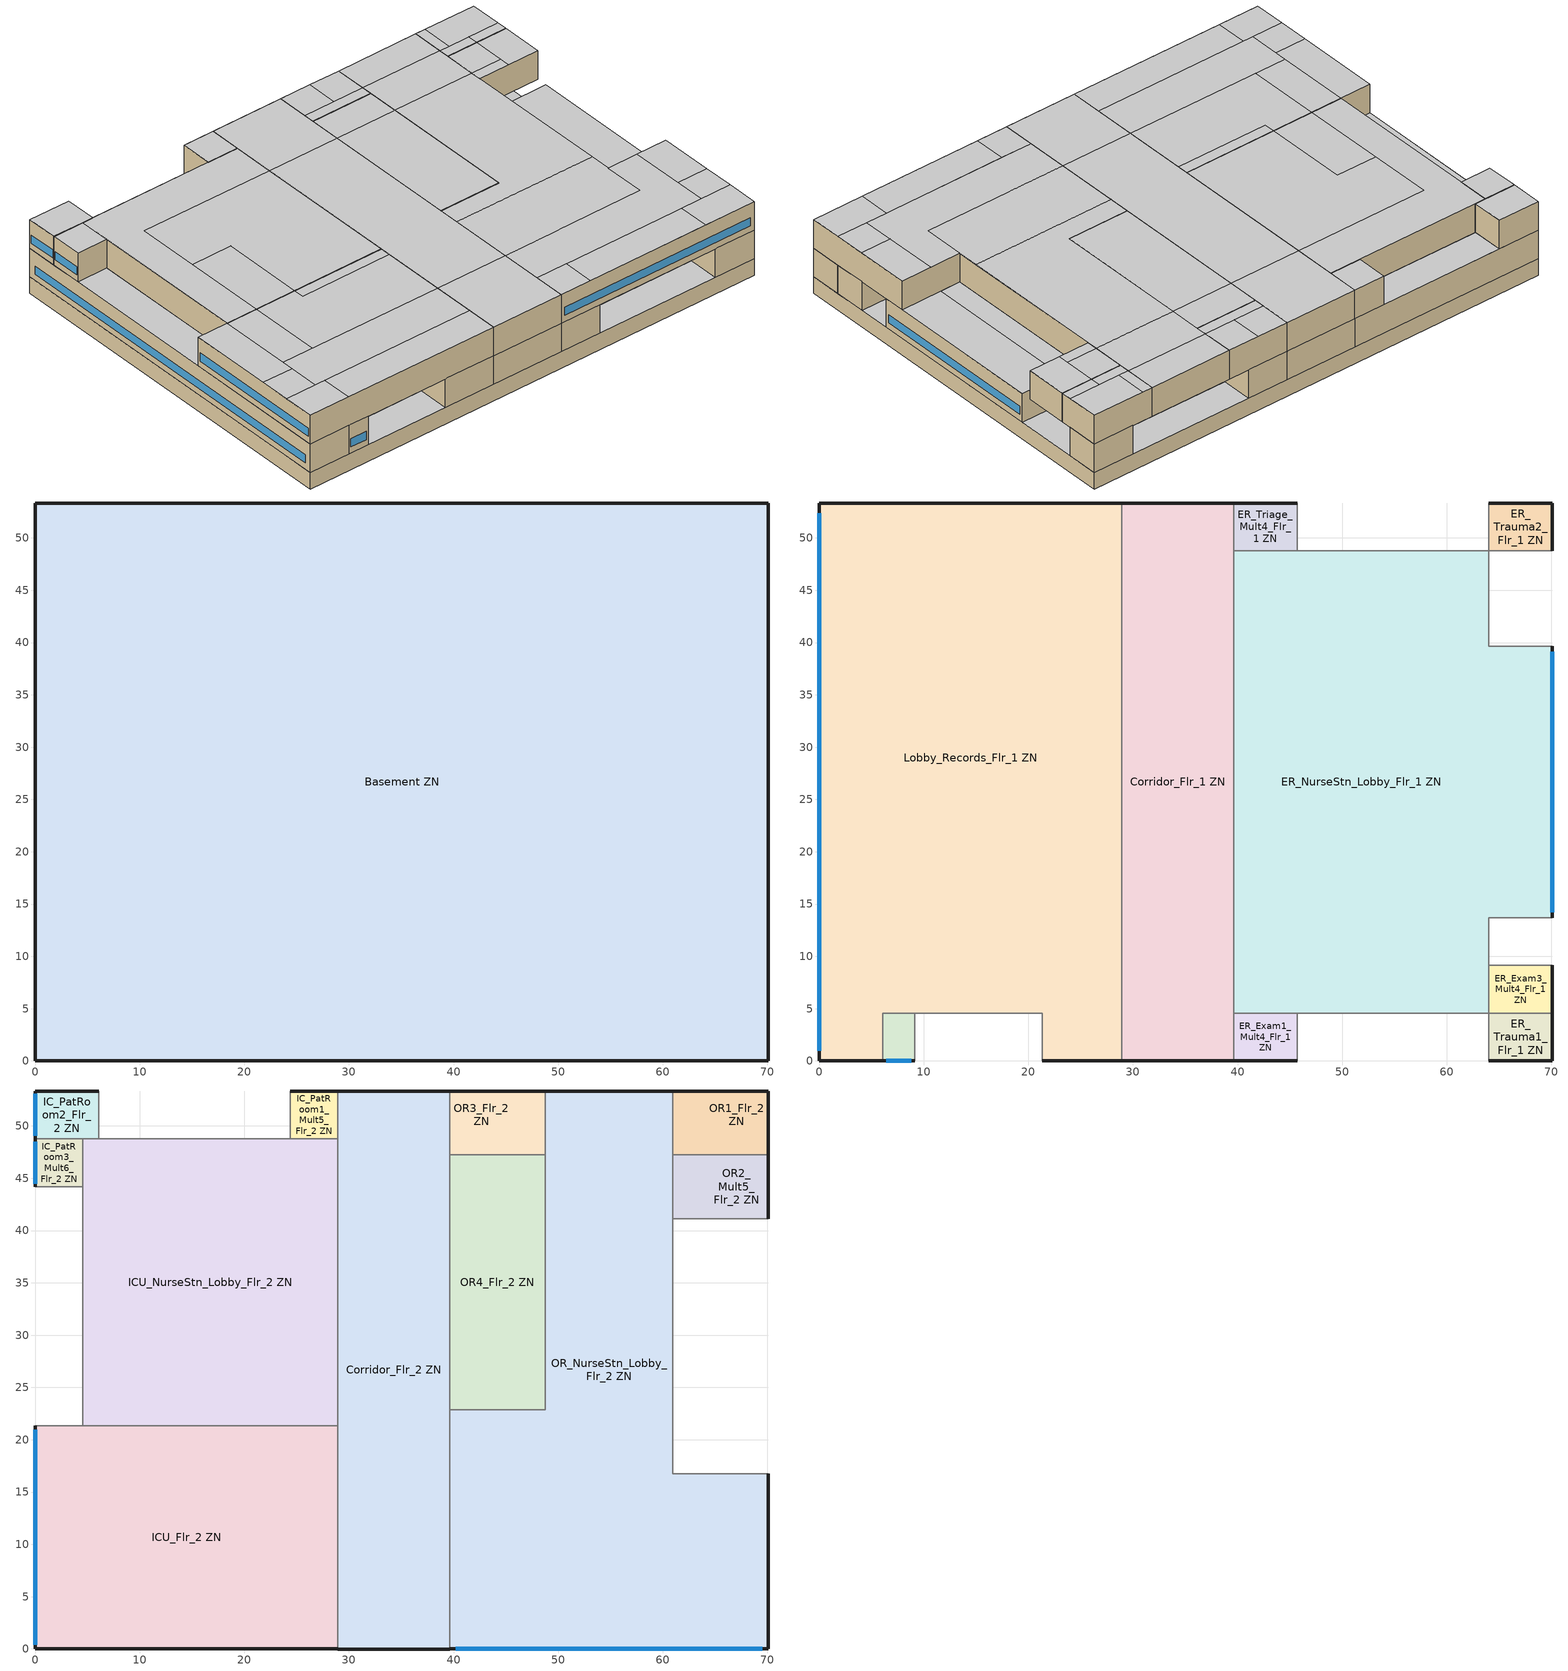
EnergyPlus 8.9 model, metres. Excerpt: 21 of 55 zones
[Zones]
Basement ZN
 floor ground (BTAP-Grnd-Floor-Mass:U-0.757): 70.1,53.34 70.1,0 0,0 0,53.34 z-2.44
 wall ground (BTAP-Grnd-Wall-Mass:U-0.568): 0,53.34 0,0 70.1,0 70.1,53.34 0,53.34 z-2.44:0
 ceiling adiabatic (BTAP-Int-Wall): 70.1,39.62 70.1,48.77 64.01,48.77 64.01,39.62 z0; 64.01,0 64.01,4.57 45.72,4.57 45.72,0 z0; 64.01,48.77 64.01,53.34 45.72,53.34 45.72,48.77 z0; 21.34,0 21.34,4.57 9.14,4.57 9.14,0 z0; 9.14,0 9.14,4.57 6.1,4.57 6.1,0 z0; 70.1,4.57 70.1,9.14 64.01,9.14 64.01,4.57 z0; 70.1,9.14 70.1,13.72 64.01,13.72 64.01,9.14 z0; 45.72,0 45.72,4.57 39.62,4.57 39.62,0 z0; 45.72,48.77 45.72,53.34 39.62,53.34 39.62,48.77 z0
Corridor_Flr_1 ZN
 floor to Basement ZN (BTAP-Int-Floor): 39.62,53.34 39.62,0 28.96,0 28.96,53.34 z0
 wall outside (BTAP-Ext-Wall-Mass:U-0.315): 28.96,0 39.62,0 / 39.62,53.34 28.96,53.34 z0:4.27
 wall to Lobby_Records_Flr_1 ZN (BTAP-Int-Wall): 28.96,53.34 28.96,0 z0:4.27
 wall adiabatic (BTAP-Int-Wall): 39.62,48.77 39.62,53.34 / 39.62,0 39.62,4.57 z0:4.27
 wall to ER_NurseStn_Lobby_Flr_1 ZN (BTAP-Int-Wall): 39.62,4.57 39.62,48.77 z0:4.27
ER_Exam1_Mult4_Flr_1 ZN
 floor adiabatic (BTAP-Int-Wall): 45.72,4.57 45.72,0 39.62,0 39.62,4.57 z0
 wall outside (BTAP-Ext-Wall-Mass:U-0.315): 39.62,0 45.72,0 z0:4.27
 wall adiabatic (BTAP-Int-Wall): 45.72,0 45.72,4.57 39.62,4.57 39.62,0 z0:4.27
 ceiling adiabatic (BTAP-Int-Wall): 45.72,0 45.72,4.57 39.62,4.57 39.62,0 z4.27
ER_Exam3_Mult4_Flr_1 ZN
 floor adiabatic (BTAP-Int-Wall): 70.1,9.14 70.1,4.57 64.01,4.57 64.01,9.14 z0
 wall outside (BTAP-Ext-Wall-Mass:U-0.315): 70.1,4.57 70.1,9.14 z0:4.27
 wall adiabatic (BTAP-Int-Wall): 70.1,9.14 64.01,9.14 64.01,4.57 70.1,4.57 z0:4.27
 ceiling adiabatic (BTAP-Int-Wall): 70.1,4.57 70.1,9.14 64.01,9.14 64.01,4.57 z4.27
ER_NurseStn_Lobby_Flr_1 ZN
 floor to Basement ZN (BTAP-Int-Floor): 70.1,39.62 70.1,13.72 64.01,13.72 64.01,39.62 z0; 64.01,48.77 64.01,4.57 39.62,4.57 39.62,48.77 z0
 wall outside (BTAP-Ext-Wall-Mass:U-0.315): 70.1,13.72 70.1,39.62 z0:4.27
 wall adiabatic (BTAP-Int-Wall): 70.1,39.62 64.01,39.62 64.01,48.77 45.72,48.77 39.62,48.77 / 39.62,4.57 45.72,4.57 64.01,4.57 64.01,9.14 64.01,13.72 70.1,13.72 z0:4.27
 window (BTAP-Ext-FixedWindow:U=0.240 SHGC=0.600): 70.1,14.2 70.1,39.14 z0.91:2.14
 ceiling adiabatic (BTAP-Int-Wall): 70.1,16.76 70.1,39.62 64.01,39.62 64.01,16.76 z4.27; 64.01,41.15 64.01,47.24 60.96,47.24 60.96,41.15 z4.27; 64.01,16.76 64.01,41.15 60.96,41.15 60.96,16.76 z4.27
ER_Trauma1_Flr_1 ZN
 floor to Basement ZN (BTAP-Int-Floor): 70.1,4.57 70.1,0 64.01,0 64.01,4.57 z0
 wall outside (BTAP-Ext-Wall-Mass:U-0.315): 64.01,0 70.1,0 70.1,4.57 z0:4.27
 wall adiabatic (BTAP-Int-Wall): 70.1,4.57 64.01,4.57 64.01,0 z0:4.27
ER_Trauma2_Flr_1 ZN
 floor to Basement ZN (BTAP-Int-Floor): 70.1,53.34 70.1,48.77 64.01,48.77 64.01,53.34 z0
 wall outside (BTAP-Ext-Wall-Mass:U-0.315): 70.1,48.77 70.1,53.34 64.01,53.34 z0:4.27
 wall adiabatic (BTAP-Int-Wall): 64.01,53.34 64.01,48.77 70.1,48.77 z0:4.27
ER_Triage_Mult4_Flr_1 ZN
 floor adiabatic (BTAP-Int-Wall): 45.72,53.34 45.72,48.77 39.62,48.77 39.62,53.34 z0
 wall outside (BTAP-Ext-Wall-Mass:U-0.315): 45.72,53.34 39.62,53.34 z0:4.27
 wall adiabatic (BTAP-Int-Wall): 39.62,53.34 39.62,48.77 45.72,48.77 45.72,53.34 z0:4.27
 ceiling adiabatic (BTAP-Int-Wall): 45.72,48.77 45.72,53.34 39.62,53.34 39.62,48.77 z4.27
Lobby_Records_Flr_1 ZN
 floor to Basement ZN (BTAP-Int-Floor): 28.96,4.57 28.96,0 21.34,0 21.34,4.57 z0; 6.1,4.57 6.1,0 0,0 0,4.57 z0; 28.96,53.34 28.96,4.57 0,4.57 0,53.34 z0
 wall outside (BTAP-Ext-Wall-Mass:U-0.315): 28.96,53.34 0,53.34 0,0 6.1,0 / 21.34,0 28.96,0 z0:4.27
 wall adiabatic (BTAP-Int-Wall): 6.1,0 6.1,4.57 9.14,4.57 21.34,4.57 21.34,0 z0:4.27
 window (BTAP-Ext-FixedWindow:U=0.240 SHGC=0.600): 0,52.34 0,1 z0.91:2.14
 ceiling adiabatic (BTAP-Int-Wall): 28.96,48.77 28.96,53.34 24.38,53.34 24.38,48.77 z4.27; 24.38,48.77 24.38,53.34 6.1,53.34 6.1,48.77 z4.27; 4.57,44.2 4.57,48.77 0,48.77 0,44.2 z4.27; 4.57,21.34 4.57,44.2 0,44.2 0,21.34 z4.27
Office1_Mult4_Flr_1 ZN
 floor adiabatic (BTAP-Int-Wall): 9.14,4.57 9.14,0 6.1,0 6.1,4.57 z0
 wall outside (BTAP-Ext-Wall-Mass:U-0.315): 6.1,0 9.14,0 z0:4.27
 wall adiabatic (BTAP-Int-Wall): 9.14,0 9.14,4.57 6.1,4.57 6.1,0 z0:4.27
 window (BTAP-Ext-FixedWindow:U=0.240 SHGC=0.600): 6.41,0 8.84,0 z0.91:2.14
 ceiling adiabatic (BTAP-Int-Wall): 9.14,0 9.14,4.57 6.1,4.57 6.1,0 z4.27
Corridor_Flr_2 ZN
 floor to Corridor_Flr_1 ZN (BTAP-Int-Floor): 39.62,53.34 39.62,0 28.96,0 28.96,53.34 z4.27
 wall outside (BTAP-Ext-Wall-Mass:U-0.315): 39.62,53.34 28.96,53.34 / 28.96,0 39.62,0 z4.27:8.53
 wall adiabatic (BTAP-Int-Wall): 28.96,53.34 28.96,48.77 z4.27:8.53
 wall to OR3_Flr_2 ZN (BTAP-Int-Wall): 39.62,47.24 39.62,53.34 z4.27:8.53
 wall to OR4_Flr_2 ZN (BTAP-Int-Wall): 39.62,22.86 39.62,47.24 z4.27:8.53
 wall to OR_NurseStn_Lobby_Flr_2 ZN (BTAP-Int-Wall): 39.62,0 39.62,22.86 z4.27:8.53
 wall to ICU_Flr_2 ZN (BTAP-Int-Wall): 28.96,21.34 28.96,0 z4.27:8.53
 wall to ICU_NurseStn_Lobby_Flr_2 ZN (BTAP-Int-Wall): 28.96,48.77 28.96,21.34 z4.27:8.53
 ceiling to Corridor_SE_Flr_3 ZN (BTAP-Int-Ceiling): 39.62,0 39.62,10.67 28.96,10.67 28.96,0 z8.53
 ceiling to Corridor_NW_Flr_3 ZN (BTAP-Int-Ceiling): 39.62,42.67 39.62,53.34 28.96,53.34 28.96,42.67 z8.53
 ceiling to NurseStn_Lobby_Flr_3 ZN (BTAP-Int-Ceiling): 39.62,10.67 39.62,42.67 28.96,42.67 28.96,10.67 z8.53
ICU_Flr_2 ZN
 floor adiabatic (BTAP-Int-Wall): 9.14,4.57 9.14,0 6.1,0 6.1,4.57 z4.27; 21.34,4.57 21.34,0 9.14,0 9.14,4.57 z4.27
 floor to Lobby_Records_Flr_1 ZN (BTAP-Int-Floor): 28.96,21.34 28.96,0 21.34,0 21.34,4.57 6.1,4.57 6.1,0 0,0 0,21.34 z4.27
 wall outside (BTAP-Ext-Wall-Mass:U-0.315): 0,21.34 0,0 28.96,0 z4.27:8.53
 wall adiabatic (BTAP-Int-Wall): 4.57,21.34 0,21.34 z4.27:8.53
 wall to ICU_NurseStn_Lobby_Flr_2 ZN (BTAP-Int-Wall): 28.96,21.34 4.57,21.34 z4.27:8.53
 window (BTAP-Ext-FixedWindow:U=0.240 SHGC=0.600): 0,20.94 0,0.4 z5.18:6.4
 ceiling to NurseStn_Lobby_Flr_3 ZN (BTAP-Int-Ceiling): 28.96,19.81 28.96,21.34 15.24,21.34 15.24,19.81 z8.53
 ceiling to Corridor_SE_Flr_3 ZN (BTAP-Int-Ceiling): 28.96,4.57 28.96,10.67 4.57,10.67 4.57,4.57 z8.53
 ceiling adiabatic (BTAP-Int-Wall): 28.96,0 28.96,4.57 6.1,4.57 6.1,0 z8.53; 4.57,4.57 4.57,8.99 0,8.99 0,4.57 z8.53; 4.57,8.99 4.57,21.34 0,21.34 0,8.99 z8.53
 ceiling to Corridor_NW_Flr_3 ZN (BTAP-Int-Ceiling): 9.14,10.67 9.14,21.34 4.57,21.34 4.57,10.67 z8.53
 ceiling to PatRoom6_Flr_3 ZN (BTAP-Int-Ceiling): 6.1,0 6.1,4.57 0,4.57 0,0 z8.53
 ceiling to Lab_Flr_3 ZN (BTAP-Int-Ceiling): 28.96,10.67 28.96,19.81 15.24,19.81 15.24,21.34 9.14,21.34 9.14,10.67 z8.53
ICU_NurseStn_Lobby_Flr_2 ZN
 floor to Lobby_Records_Flr_1 ZN (BTAP-Int-Floor): 28.96,48.77 28.96,21.34 4.57,21.34 4.57,48.77 z4.27
 wall adiabatic (BTAP-Int-Wall): 4.57,48.77 4.57,44.2 4.57,21.34 / 28.96,48.77 24.38,48.77 6.1,48.77 z4.27:8.53
 wall to IC_PatRoom2_Flr_2 ZN (BTAP-Int-Wall): 6.1,48.77 4.57,48.77 z4.27:8.53
 ceiling to Corridor_NW_Flr_3 ZN (BTAP-Int-Ceiling): 9.14,21.34 9.14,42.67 28.96,42.67 28.96,48.77 4.57,48.77 4.57,21.34 z8.53
 ceiling to NurseStn_Lobby_Flr_3 ZN (BTAP-Int-Ceiling): 28.96,21.34 28.96,42.67 9.14,42.67 9.14,33.53 15.24,33.53 15.24,21.34 z8.53
 ceiling to Lab_Flr_3 ZN (BTAP-Int-Ceiling): 15.24,21.34 15.24,33.53 9.14,33.53 9.14,21.34 z8.53
IC_PatRoom1_Mult5_Flr_2 ZN
 floor adiabatic (BTAP-Int-Wall): 28.96,53.34 28.96,48.77 24.38,48.77 24.38,53.34 z4.27
 wall outside (BTAP-Ext-Wall-Mass:U-0.315): 28.96,53.34 24.38,53.34 z4.27:8.53
 wall adiabatic (BTAP-Int-Wall): 24.38,53.34 24.38,48.77 28.96,48.77 28.96,53.34 z4.27:8.53
 ceiling adiabatic (BTAP-Int-Wall): 28.96,48.77 28.96,53.34 24.38,53.34 24.38,48.77 z8.53
IC_PatRoom2_Flr_2 ZN
 floor to Lobby_Records_Flr_1 ZN (BTAP-Int-Floor): 6.1,53.34 6.1,48.77 0,48.77 0,53.34 z4.27
 wall outside (BTAP-Ext-Wall-Mass:U-0.315): 6.1,53.34 0,53.34 0,48.77 z4.27:8.53
 wall adiabatic (BTAP-Int-Wall): 6.1,48.77 6.1,53.34 / 0,48.77 4.57,48.77 z4.27:8.53
 window (BTAP-Ext-FixedWindow:U=0.240 SHGC=0.600): 0,53.07 0,49.04 z5.18:6.4
 ceiling to PatRoom8_Flr_3 ZN (BTAP-Int-Ceiling): 6.1,48.77 6.1,53.34 0,53.34 0,48.77 z8.53
IC_PatRoom3_Mult6_Flr_2 ZN
 floor adiabatic (BTAP-Int-Wall): 4.57,48.77 4.57,44.2 0,44.2 0,48.77 z4.27
 wall outside (BTAP-Ext-Wall-Mass:U-0.315): 0,48.77 0,44.2 z4.27:8.53
 wall adiabatic (BTAP-Int-Wall): 0,44.2 4.57,44.2 4.57,48.77 0,48.77 z4.27:8.53
 window (BTAP-Ext-FixedWindow:U=0.240 SHGC=0.600): 0,48.49 0,44.47 z5.18:6.4
 ceiling adiabatic (BTAP-Int-Wall): 4.57,44.2 4.57,48.77 0,48.77 0,44.2 z8.53
OR1_Flr_2 ZN
 floor to ER_Trauma2_Flr_1 ZN (BTAP-Int-Floor): 70.1,53.34 70.1,48.77 64.01,48.77 64.01,53.34 z4.27
 floor adiabatic (BTAP-Int-Wall): 70.1,48.77 70.1,47.24 64.01,47.24 64.01,48.77 z4.27; 64.01,53.34 64.01,48.77 60.96,48.77 60.96,53.34 z4.27
 floor to ER_NurseStn_Lobby_Flr_1 ZN (BTAP-Int-Floor): 64.01,48.77 64.01,47.24 60.96,47.24 60.96,48.77 z4.27
 wall outside (BTAP-Ext-Wall-Mass:U-0.315): 70.1,47.24 70.1,53.34 60.96,53.34 z4.27:8.53
 wall adiabatic (BTAP-Int-Wall): 60.96,47.24 70.1,47.24 z4.27:8.53
 wall to OR_NurseStn_Lobby_Flr_2 ZN (BTAP-Int-Wall): 60.96,53.34 60.96,47.24 z4.27:8.53
 ceiling to PatRoom4_Flr_3 ZN (BTAP-Int-Ceiling): 70.1,48.77 70.1,53.34 62.48,53.34 62.48,48.77 z8.53
 ceiling adiabatic (BTAP-Int-Wall): 70.1,47.24 70.1,48.77 65.53,48.77 65.53,47.24 z8.53; 62.48,48.77 62.48,53.34 60.96,53.34 60.96,48.77 z8.53
 ceiling to Corridor_NW_Flr_3 ZN (BTAP-Int-Ceiling): 65.53,47.24 65.53,48.77 60.96,48.77 60.96,47.24 z8.53
OR2_Mult5_Flr_2 ZN
 floor adiabatic (BTAP-Int-Wall): 64.01,47.24 64.01,41.15 60.96,41.15 60.96,47.24 z4.27; 70.1,47.24 70.1,41.15 64.01,41.15 64.01,47.24 z4.27
 wall outside (BTAP-Ext-Wall-Mass:U-0.315): 70.1,41.15 70.1,47.24 z4.27:8.53
 wall adiabatic (BTAP-Int-Wall): 70.1,47.24 60.96,47.24 60.96,41.15 70.1,41.15 z4.27:8.53
 ceiling adiabatic (BTAP-Int-Wall): 70.1,41.15 70.1,47.24 65.53,47.24 65.53,41.15 z8.53; 65.53,41.15 65.53,42.67 60.96,42.67 60.96,41.15 z8.53; 65.53,42.67 65.53,47.24 60.96,47.24 60.96,42.67 z8.53
OR3_Flr_2 ZN
 floor adiabatic (BTAP-Int-Wall): 48.77,53.34 48.77,48.77 45.72,48.77 45.72,53.34 z4.27; 45.72,53.34 45.72,48.77 39.62,48.77 39.62,53.34 z4.27
 floor to ER_NurseStn_Lobby_Flr_1 ZN (BTAP-Int-Floor): 48.77,48.77 48.77,47.24 39.62,47.24 39.62,48.77 z4.27
 wall outside (BTAP-Ext-Wall-Mass:U-0.315): 48.77,53.34 39.62,53.34 z4.27:8.53
 wall to OR_NurseStn_Lobby_Flr_2 ZN (BTAP-Int-Wall): 48.77,47.24 48.77,53.34 z4.27:8.53
 wall to OR4_Flr_2 ZN (BTAP-Int-Wall): 39.62,47.24 48.77,47.24 z4.27:8.53
 ceiling to Corridor_NW_Flr_3 ZN (BTAP-Int-Ceiling): 48.77,47.24 48.77,48.77 39.62,48.77 39.62,47.24 z8.53
 ceiling adiabatic (BTAP-Int-Wall): 44.2,48.77 44.2,53.34 39.62,53.34 39.62,48.77 z8.53; 48.77,48.77 48.77,53.34 44.2,53.34 44.2,48.77 z8.53
OR4_Flr_2 ZN
 floor to ER_NurseStn_Lobby_Flr_1 ZN (BTAP-Int-Floor): 48.77,47.24 48.77,22.86 39.62,22.86 39.62,47.24 z4.27
 wall to OR_NurseStn_Lobby_Flr_2 ZN (BTAP-Int-Wall): 39.62,22.86 48.77,22.86 48.77,47.24 z4.27:8.53
 ceiling to Corridor_NW_Flr_3 ZN (BTAP-Int-Ceiling): 48.77,42.67 48.77,47.24 39.62,47.24 39.62,42.67 z8.53
 ceiling to PhysTherapy_Flr_3 ZN (BTAP-Int-Ceiling): 48.77,22.86 48.77,42.67 39.62,42.67 39.62,22.86 z8.53
OR_NurseStn_Lobby_Flr_2 ZN
 floor adiabatic (BTAP-Int-Wall): 45.72,4.57 45.72,0 39.62,0 39.62,4.57 z4.27; 60.96,53.34 60.96,48.77 48.77,48.77 48.77,53.34 z4.27; 64.01,4.57 64.01,0 45.72,0 45.72,4.57 z4.27; 70.1,9.14 70.1,4.57 64.01,4.57 64.01,9.14 z4.27; 70.1,13.72 70.1,9.14 64.01,9.14 64.01,13.72 z4.27
 floor to ER_Trauma1_Flr_1 ZN (BTAP-Int-Floor): 70.1,4.57 70.1,0 64.01,0 64.01,4.57 z4.27
 floor to ER_NurseStn_Lobby_Flr_1 ZN (BTAP-Int-Floor): 70.1,16.76 70.1,13.72 64.01,13.72 64.01,16.76 z4.27; 48.77,22.86 48.77,4.57 39.62,4.57 39.62,22.86 z4.27; 64.01,16.76 64.01,4.57 60.96,4.57 60.96,16.76 z4.27; 60.96,48.77 60.96,4.57 48.77,4.57 48.77,48.77 z4.27
 wall outside (BTAP-Ext-Wall-Mass:U-0.315): 39.62,0 70.1,0 70.1,16.76 / 60.96,53.34 48.77,53.34 z4.27:8.53
 wall adiabatic (BTAP-Int-Wall): 70.1,16.76 60.96,16.76 60.96,41.15 60.96,47.24 z4.27:8.53
 window (BTAP-Ext-FixedWindow:U=0.240 SHGC=0.600): 40.2,0 69.53,0 z5.18:6.4
 ceiling to PatRoom2_Flr_3 ZN (BTAP-Int-Ceiling): 70.1,0 70.1,4.57 62.48,4.57 62.48,0 z8.53
 ceiling to PhysTherapy_Flr_3 ZN (BTAP-Int-Ceiling): 60.96,19.81 60.96,42.67 48.77,42.67 48.77,22.86 39.62,22.86 39.62,19.81 z8.53
 ceiling to Corridor_NW_Flr_3 ZN (BTAP-Int-Ceiling): 60.96,42.67 60.96,48.77 48.77,48.77 48.77,42.67 z8.53
 ceiling adiabatic (BTAP-Int-Wall): 44.2,0 44.2,4.57 39.62,4.57 39.62,0 z8.53; 62.48,0 62.48,4.57 44.2,4.57 44.2,0 z8.53; 70.1,4.57 70.1,8.99 65.53,8.99 65.53,4.57 z8.53; 60.96,48.77 60.96,53.34 48.77,53.34 48.77,48.77 z8.53; 70.1,8.99 70.1,16.76 65.53,16.76 65.53,8.99 z8.53
 ceiling to Corridor_SE_Flr_3 ZN (BTAP-Int-Ceiling): 65.53,4.57 65.53,16.76 60.96,16.76 60.96,10.67 39.62,10.67 39.62,4.57 z8.53
 ceiling to NurseStn_Lobby_Flr_3 ZN (BTAP-Int-Ceiling): 60.96,10.67 60.96,19.81 39.62,19.81 39.62,10.67 z8.53
[Building]
Hospital-CAN_BC_Vancouver.Intl.AP.718920_CWEC2016.epw created: 2018-09-18 16:56:11 +0000
[Site:Location]
Vancouver Intl AP_BC_CAN: Latitude {deg}=49.195; Longitude {deg}=-123.184; Time Zone {hr}=-8; Elevation {m}=4.3
[Site:GroundTemperature:BuildingSurface]
19.527, 19.502, 19.536, 19.598, 20.002, 21.64, 22.225, 22.375, 21.449, 20.121, 19.802, 19.633
[Site:WaterMainsTemperature]
Calculation Method=Correlation; Annual Average Outdoor Air Temperature {C}=10.4083; Maximum Difference In Monthly Average Outdoor Air Temperatures {deltaC}=14.1
[SizingPeriod:DesignDay] Day of Month=21; Dry-Bulb Temperature Range Modifier Type=DefaultMultipliers; Humidity Condition Type=Wetbulb; Barometric Pressure {Pa}=101273; Rain Indicator=No; Snow Indicator=No; Daylight Saving Time Indicator=No
Name | Month | Day Type | Maximum Dry-Bulb Temperature {C} | Daily Dry-Bulb Temperature Range {deltaC} | Wetbulb or DewPoint at Maximum Dry-Bulb {C} | Wind Speed {m/s} | Wind Direction {deg} | Solar Model Indicator | ASHRAE Clear Sky Optical Depth for Beam Irradiance (taub) | ASHRAE Clear Sky Optical Depth for Diffuse Irradiance (taud) | Sky Clearness
Vancouver Intl AP Ann Clg .4% Condns DB=>MWB | 7 | SummerDesignDay | 25.1 | 7.6 | 18.5 | 3.7 | 300 | ASHRAETau | 0.359 | 2.485
Vancouver Intl AP Ann Htg 99.6% Condns DB | 12 | WinterDesignDay | -6.1 | 0 | -6.1 | 3 | 100 | ASHRAEClearSky |  |  | 0
[Material] Thermal Absorptance=0.9
Name | Roughness | Thickness {m} | Conductivity {W/m-K} | Density {kg/m3} | Specific Heat {J/kg-K} | Solar Absorptance | Visible Absorptance
1/2IN Gypsum 1 | Smooth | 0.0127 | 0.16 | 784.9 | 830 | 0.4 | 0.4
100mm Normalweight concrete floor 1 | MediumSmooth | 0.1016 | 2.31 | 2322 | 832 | 0.7 | 0.7
1IN Stucco 2 | Smooth | 0.0253 | 0.6918 | 1858 | 837 | 0.7 | 0.92
6 in. Normalweight Concrete Floor 1; 6 in. Normalweight Concrete Floor 2 | MediumRough | 0.1524 | 2.31 | 2322 | 832 | 0.7 | 0.7
8IN CONCRETE HW RefBldg 1 | Rough | 0.2032 | 1.311 | 2240 | 836.8 | 0.7 | 0.7
G01 13mm gypsum board 1 | Smooth | 0.0127 | 0.16 | 800 | 1090 | 0.7 | 0.5
[Material:NoMass] Roughness=Smooth; Thermal Absorptance=0.9; Solar Absorptance=0.7
Name | Thermal Resistance {m2-K/W} | Visible Absorptance
Typical Carpet Pad | 0.21648 | 0.8
Typical Carpet Pad 2 | 1.25503 | 0.8
Typical Carpet Pad 3 | 1.69459 | 0.8
Typical Insulation 2 | 2.90366 | 0.7
[WindowMaterial:Blind]
Window Material Blind 1: Slat Orientation=Horizontal; Slat Width {m}=0.025; Slat Separation {m}=0.01875; Slat Thickness {m}=0.001; Slat Angle {deg}=45; Slat Conductivity {W/m-K}=221; Slat Beam Solar Transmittance=0; Front Side Slat Beam Solar Reflectance=0.5; Back Side Slat Beam Solar Reflectance=0.5; Slat Diffuse Solar Transmittance=0; Front Side Slat Diffuse Solar Reflectance=0.5; Back Side Slat Diffuse Solar Reflectance=0.5; Slat Beam Visible Transmittance=0; Front Side Slat Beam Visible Reflectance=0.5; Back Side Slat Beam Visible Reflectance=0.5; Slat Diffuse Visible Transmittance=0; Front Side Slat Diffuse Visible Reflectance=0.5; Back Side Slat Diffuse Visible Reflectance=0.5; Slat Infrared Hemispherical Transmittance=0; Front Side Slat Infrared Hemispherical Emissivity=0.9; Back Side Slat Infrared Hemispherical Emissivity=0.9; Blind to Glass Distance {m}=0.05; Blind Top Opening Multiplier=0.5; Blind Bottom Opening Multiplier=0.5; Blind Left Side Opening Multiplier=0.5; Blind Right Side Opening Multiplier=0.5; Minimum Slat Angle {deg}=0; Maximum Slat Angle {deg}=180
[WindowMaterial:SimpleGlazingSystem]
SimpleGlazing:U=0.240 SHGC=0.600: U-Factor {W/m2-K}=2.4; Solar Heat Gain Coefficient=0.6; Visible Transmittance=0.21
[WindowProperty:ShadingControl]
Shading Control 1: Shading Type=InteriorBlind; Shading Control Type=OnIfHighSolarOnWindow; Setpoint {BasedOnField A4}=27; Shading Control Is Scheduled=No; Glare Control Is Active=No; Shading Device Material=Window Material Blind 1
[Construction]
BTAP-Ext-FixedWindow:U=0.240 SHGC=0.600: SimpleGlazing:U=0.240 SHGC=0.600
BTAP-Ext-Wall-Mass:U-0.315: 1IN Stucco 2, 8IN CONCRETE HW RefBldg 1, Typical Insulation 2, 1/2IN Gypsum 1
BTAP-Grnd-Floor-Mass:U-0.757: 6 in. Normalweight Concrete Floor 1, Typical Carpet Pad 2
BTAP-Grnd-Wall-Mass:U-0.568: 6 in. Normalweight Concrete Floor 2, Typical Carpet Pad 3
BTAP-Int-Ceiling: Typical Carpet Pad, 100mm Normalweight concrete floor 1
BTAP-Int-Floor: 100mm Normalweight concrete floor 1, Typical Carpet Pad
BTAP-Int-Wall: G01 13mm gypsum board 1, G01 13mm gypsum board 1
[Zone]
Name | Multiplier
Basement ZN; Corridor_Flr_1 ZN; Corridor_Flr_2 ZN; ER_NurseStn_Lobby_Flr_1 ZN; ER_Trauma1_Flr_1 ZN; ER_Trauma2_Flr_1 ZN; ICU_Flr_2 ZN; ICU_NurseStn_Lobby_Flr_2 ZN; IC_PatRoom2_Flr_2 ZN; Lobby_Records_Flr_1 ZN; OR1_Flr_2 ZN; OR3_Flr_2 ZN; OR4_Flr_2 ZN; OR_NurseStn_Lobby_Flr_2 ZN
ER_Exam1_Mult4_Flr_1 ZN; ER_Exam3_Mult4_Flr_1 ZN; ER_Triage_Mult4_Flr_1 ZN | 4
IC_PatRoom1_Mult5_Flr_2 ZN; Office1_Mult4_Flr_1 ZN; OR2_Mult5_Flr_2 ZN | 5
IC_PatRoom3_Mult6_Flr_2 ZN | 6
[ZoneControl:Thermostat] Control Object Type 1=ThermostatSetpoint:DualSetpoint
Name | Zone or ZoneList | Control Type Schedule | Control Name 1
Basement ZN Thermostat | Basement ZN | Basement ZN Thermostat Schedule | Space Function Laboratory - other Thermostat 1
Corridor_Flr_1 ZN Thermostat | Corridor_Flr_1 ZN | Corridor_Flr_1 ZN Thermostat Schedule | Space Function Corridor/Transition area - hospital-sch-B Thermostat 1
Corridor_Flr_2 ZN Thermostat | Corridor_Flr_2 ZN | Corridor_Flr_2 ZN Thermostat Schedule | Space Function Corridor/Transition area - hospital-sch-B Thermostat 2
ER_Exam1_Mult4_Flr_1 ZN Thermostat | ER_Exam1_Mult4_Flr_1 ZN | ER_Exam1_Mult4_Flr_1 ZN Thermostat Schedule | Space Function Health care facility operating room Thermostat 1
ER_Exam3_Mult4_Flr_1 ZN Thermostat | ER_Exam3_Mult4_Flr_1 ZN | ER_Exam3_Mult4_Flr_1 ZN Thermostat Schedule | Space Function Health care facility operating room Thermostat 2
ER_NurseStn_Lobby_Flr_1 ZN Thermostat | ER_NurseStn_Lobby_Flr_1 ZN | ER_NurseStn_Lobby_Flr_1 ZN Thermostat Schedule | Space Function Health care facility nurses station Thermostat 1
ER_Trauma1_Flr_1 ZN Thermostat | ER_Trauma1_Flr_1 ZN | ER_Trauma1_Flr_1 ZN Thermostat Schedule | Space Function Health care facility operating room Thermostat 3
ER_Trauma2_Flr_1 ZN Thermostat | ER_Trauma2_Flr_1 ZN | ER_Trauma2_Flr_1 ZN Thermostat Schedule | Space Function Health care facility operating room Thermostat 4
ER_Triage_Mult4_Flr_1 ZN Thermostat | ER_Triage_Mult4_Flr_1 ZN | ER_Triage_Mult4_Flr_1 ZN Thermostat Schedule | Space Function Health care facility operating room Thermostat 5
ICU_Flr_2 ZN Thermostat | ICU_Flr_2 ZN | ICU_Flr_2 ZN Thermostat Schedule | Space Function Health care facility recovery room Thermostat 1
ICU_NurseStn_Lobby_Flr_2 ZN Thermostat | ICU_NurseStn_Lobby_Flr_2 ZN | ICU_NurseStn_Lobby_Flr_2 ZN Thermostat Schedule | Space Function Health care facility nurses station Thermostat 2
IC_PatRoom1_Mult5_Flr_2 ZN Thermostat | IC_PatRoom1_Mult5_Flr_2 ZN | IC_PatRoom1_Mult5_Flr_2 ZN Thermostat Schedule | Space Function Health care facility patient room Thermostat 1
IC_PatRoom2_Flr_2 ZN Thermostat | IC_PatRoom2_Flr_2 ZN | IC_PatRoom2_Flr_2 ZN Thermostat Schedule | Space Function Health care facility patient room Thermostat 2
IC_PatRoom3_Mult6_Flr_2 ZN Thermostat | IC_PatRoom3_Mult6_Flr_2 ZN | IC_PatRoom3_Mult6_Flr_2 ZN Thermostat Schedule | Space Function Health care facility patient room Thermostat 3
Lobby_Records_Flr_1 ZN Thermostat | Lobby_Records_Flr_1 ZN | Lobby_Records_Flr_1 ZN Thermostat Schedule | Space Function Office enclosed > 25 m2 Thermostat 1
Office1_Mult4_Flr_1 ZN Thermostat | Office1_Mult4_Flr_1 ZN | Office1_Mult4_Flr_1 ZN Thermostat Schedule | Space Function Office enclosed > 25 m2 Thermostat 3
OR1_Flr_2 ZN Thermostat | OR1_Flr_2 ZN | OR1_Flr_2 ZN Thermostat Schedule | Space Function Health care facility operating room Thermostat 6
OR2_Mult5_Flr_2 ZN Thermostat | OR2_Mult5_Flr_2 ZN | OR2_Mult5_Flr_2 ZN Thermostat Schedule | Space Function Health care facility operating room Thermostat 7
OR3_Flr_2 ZN Thermostat | OR3_Flr_2 ZN | OR3_Flr_2 ZN Thermostat Schedule | Space Function Health care facility operating room Thermostat 8
OR4_Flr_2 ZN Thermostat | OR4_Flr_2 ZN | OR4_Flr_2 ZN Thermostat Schedule | Space Function Health care facility operating room Thermostat 9
OR_NurseStn_Lobby_Flr_2 ZN Thermostat | OR_NurseStn_Lobby_Flr_2 ZN | OR_NurseStn_Lobby_Flr_2 ZN Thermostat Schedule | Space Function Health care facility nurses station Thermostat 6
[ThermostatSetpoint:DualSetpoint]
Name | Heating Setpoint Temperature Schedule | Cooling Setpoint Temperature Schedule
Space Function Laboratory - other Thermostat 1; Space Function Office enclosed > 25 m2 Thermostat 1; Space Function Office enclosed > 25 m2 Thermostat 3 | NECB-A-Thermostat Setpoint-Heating | NECB-A-Thermostat Setpoint-Cooling
Space Function Corridor/Transition area - hospital-sch-B Thermostat 1; Space Function Corridor/Transition area - hospital-sch-B Thermostat 2 | NECB-B-Thermostat Setpoint-Heating | NECB-B-Thermostat Setpoint-Cooling
Space Function Health care facility operating room Thermostat 1; Space Function Health care facility operating room Thermostat 2; Space Function Health care facility nurses station Thermostat 1; Space Function Health care facility operating room Thermostat 3; Space Function Health care facility operating room Thermostat 4; Space Function Health care facility operating room Thermostat 5; Space Function Health care facility recovery room Thermostat 1; Space Function Health care facility nurses station Thermostat 2; Space Function Health care facility patient room Thermostat 1; Space Function Health care facility patient room Thermostat 2; Space Function Health care facility patient room Thermostat 3; Space Function Health care facility operating room Thermostat 6; Space Function Health care facility operating room Thermostat 7; Space Function Health care facility operating room Thermostat 8; Space Function Health care facility operating room Thermostat 9; Space Function Health care facility nurses station Thermostat 6 | NECB-H-Thermostat Setpoint-Heating | NECB-H-Thermostat Setpoint-Cooling
[ZoneHVAC:IdealLoadsAirSystem]
Name | Design Specification Outdoor Air Object
Zone HVAC Ideal Loads Air System 1; Zone HVAC Ideal Loads Air System 22; Zone HVAC Ideal Loads Air System 23 | Space Function Laboratory - other Ventilation
Zone HVAC Ideal Loads Air System 2; Zone HVAC Ideal Loads Air System 3; Zone HVAC Ideal Loads Air System 4; Zone HVAC Ideal Loads Air System 5; Zone HVAC Ideal Loads Air System 6; Zone HVAC Ideal Loads Air System 7; Zone HVAC Ideal Loads Air System 8 | Space Function Corridor/Transition area - hospital-sch-B Ventilation
Zone HVAC Ideal Loads Air System 9 | Space Function Dining area - bar lounge/leisure dining Ventilation
Zone HVAC Ideal Loads Air System 10; Zone HVAC Ideal Loads Air System 11; Zone HVAC Ideal Loads Air System 13; Zone HVAC Ideal Loads Air System 14; Zone HVAC Ideal Loads Air System 15; Zone HVAC Ideal Loads Air System 33; Zone HVAC Ideal Loads Air System 34; Zone HVAC Ideal Loads Air System 35; Zone HVAC Ideal Loads Air System 36 | Space Function Health care facility operating room Ventilation
Zone HVAC Ideal Loads Air System 12; Zone HVAC Ideal Loads Air System 17; Zone HVAC Ideal Loads Air System 25; Zone HVAC Ideal Loads Air System 26; Zone HVAC Ideal Loads Air System 27; Zone HVAC Ideal Loads Air System 37 | Space Function Health care facility nurses station Ventilation
Zone HVAC Ideal Loads Air System 16 | Space Function Health care facility recovery room Ventilation
Zone HVAC Ideal Loads Air System 18; Zone HVAC Ideal Loads Air System 19; Zone HVAC Ideal Loads Air System 20; Zone HVAC Ideal Loads Air System 38; Zone HVAC Ideal Loads Air System 39; Zone HVAC Ideal Loads Air System 40; Zone HVAC Ideal Loads Air System 41; Zone HVAC Ideal Loads Air System 42; Zone HVAC Ideal Loads Air System 43; Zone HVAC Ideal Loads Air System 44; Zone HVAC Ideal Loads Air System 45; Zone HVAC Ideal Loads Air System 46; Zone HVAC Ideal Loads Air System 47; Zone HVAC Ideal Loads Air System 48; Zone HVAC Ideal Loads Air System 49; Zone HVAC Ideal Loads Air System 50; Zone HVAC Ideal Loads Air System 51; Zone HVAC Ideal Loads Air System 52; Zone HVAC Ideal Loads Air System 53 | Space Function Health care facility patient room Ventilation
Zone HVAC Ideal Loads Air System 21 | Space Function Food preparation area Ventilation
Zone HVAC Ideal Loads Air System 24; Zone HVAC Ideal Loads Air System 28; Zone HVAC Ideal Loads Air System 29; Zone HVAC Ideal Loads Air System 30; Zone HVAC Ideal Loads Air System 31; Zone HVAC Ideal Loads Air System 32 | Space Function Office enclosed > 25 m2 Ventilation
Zone HVAC Ideal Loads Air System 54 | Space Function Health care facility physical therapy room Ventilation
Zone HVAC Ideal Loads Air System 55 | Space Function Health care facility imaging room Ventilation
[DesignSpecification:OutdoorAir] Outdoor Air Method=Sum; Outdoor Air Flow per Person {m3/s-person}=0; Outdoor Air Flow per Zone {m3/s}=0; Outdoor Air Flow Air Changes per Hour {1/hr}=0
Name | Outdoor Air Flow per Zone Floor Area {m3/s-m2}
Space Function Laboratory - other Ventilation | 0.0021844
Space Function Corridor/Transition area - hospital-sch-B Ventilation | 0.0003048
Space Function Dining area - bar lounge/leisure dining Ventilation | 0.0035814
Space Function Health care facility operating room Ventilation; Space Function Health care facility recovery room Ventilation | 0.004572
Space Function Health care facility nurses station Ventilation; Space Function Health care facility patient room Ventilation | 0.001524
Space Function Food preparation area Ventilation | 0.0013716
Space Function Office enclosed > 25 m2 Ventilation | 0.00042164
Space Function Health care facility physical therapy room Ventilation; Space Function Health care facility imaging room Ventilation | 0.002286
[Zone equipment]
Basement ZN: Zone HVAC Ideal Loads Air System 1
Corridor_Flr_1 ZN: Zone HVAC Ideal Loads Air System 2
Corridor_Flr_2 ZN: Zone HVAC Ideal Loads Air System 3
ER_Exam1_Mult4_Flr_1 ZN: Zone HVAC Ideal Loads Air System 10
ER_Exam3_Mult4_Flr_1 ZN: Zone HVAC Ideal Loads Air System 11
ER_NurseStn_Lobby_Flr_1 ZN: Zone HVAC Ideal Loads Air System 12
ER_Trauma1_Flr_1 ZN: Zone HVAC Ideal Loads Air System 13
ER_Trauma2_Flr_1 ZN: Zone HVAC Ideal Loads Air System 14
ER_Triage_Mult4_Flr_1 ZN: Zone HVAC Ideal Loads Air System 15
ICU_Flr_2 ZN: Zone HVAC Ideal Loads Air System 16
ICU_NurseStn_Lobby_Flr_2 ZN: Zone HVAC Ideal Loads Air System 17
IC_PatRoom1_Mult5_Flr_2 ZN: Zone HVAC Ideal Loads Air System 18
IC_PatRoom2_Flr_2 ZN: Zone HVAC Ideal Loads Air System 19
IC_PatRoom3_Mult6_Flr_2 ZN: Zone HVAC Ideal Loads Air System 20
Lobby_Records_Flr_1 ZN: Zone HVAC Ideal Loads Air System 24
Office1_Mult4_Flr_1 ZN: Zone HVAC Ideal Loads Air System 29
OR1_Flr_2 ZN: Zone HVAC Ideal Loads Air System 33
OR2_Mult5_Flr_2 ZN: Zone HVAC Ideal Loads Air System 34
OR3_Flr_2 ZN: Zone HVAC Ideal Loads Air System 35
OR4_Flr_2 ZN: Zone HVAC Ideal Loads Air System 36
OR_NurseStn_Lobby_Flr_2 ZN: Zone HVAC Ideal Loads Air System 37
[Sizing:Zone] Zone Cooling Design Supply Air Temperature Input Method=SupplyAirTemperature; Zone Cooling Design Supply Air Temperature {C}=14; Zone Cooling Design Supply Air Temperature Difference {deltaC}=11.11; Zone Heating Design Supply Air Temperature Input Method=SupplyAirTemperature; Zone Heating Design Supply Air Temperature {C}=40; Zone Heating Design Supply Air Temperature Difference {deltaC}=11.11; Zone Cooling Design Supply Air Humidity Ratio {kgWater/kgDryAir}=0.0085; Zone Heating Design Supply Air Humidity Ratio {kgWater/kgDryAir}=0.008; Cooling Design Air Flow Method=DesignDay; Cooling Design Air Flow Rate {m3/s}=0; Cooling Minimum Air Flow per Zone Floor Area {m3/s-m2}=0.000762; Cooling Minimum Air Flow {m3/s}=0; Cooling Minimum Air Flow Fraction=0; Heating Design Air Flow Method=DesignDay; Heating Design Air Flow Rate {m3/s}=0; Heating Maximum Air Flow per Zone Floor Area {m3/s-m2}=0.002032; Heating Maximum Air Flow {m3/s}=0.141576; Heating Maximum Air Flow Fraction=0.3; Account for Dedicated Outdoor Air System=No
Name | Design Specification Outdoor Air Object | Design Specification Zone Air Distribution Object
Basement ZN | Space Function Laboratory - other Ventilation | Basement ZN Design Spec Zone Air Dist
Corridor_Flr_1 ZN | Space Function Corridor/Transition area - hospital-sch-B Ventilation | Corridor_Flr_1 ZN Design Spec Zone Air Dist
Corridor_Flr_2 ZN | Space Function Corridor/Transition area - hospital-sch-B Ventilation | Corridor_Flr_2 ZN Design Spec Zone Air Dist
ER_Exam1_Mult4_Flr_1 ZN | Space Function Health care facility operating room Ventilation | ER_Exam1_Mult4_Flr_1 ZN Design Spec Zone Air Dist
ER_Exam3_Mult4_Flr_1 ZN | Space Function Health care facility operating room Ventilation | ER_Exam3_Mult4_Flr_1 ZN Design Spec Zone Air Dist
ER_NurseStn_Lobby_Flr_1 ZN | Space Function Health care facility nurses station Ventilation | ER_NurseStn_Lobby_Flr_1 ZN Design Spec Zone Air Dist
ER_Trauma1_Flr_1 ZN | Space Function Health care facility operating room Ventilation | ER_Trauma1_Flr_1 ZN Design Spec Zone Air Dist
ER_Trauma2_Flr_1 ZN | Space Function Health care facility operating room Ventilation | ER_Trauma2_Flr_1 ZN Design Spec Zone Air Dist
ER_Triage_Mult4_Flr_1 ZN | Space Function Health care facility operating room Ventilation | ER_Triage_Mult4_Flr_1 ZN Design Spec Zone Air Dist
ICU_Flr_2 ZN | Space Function Health care facility recovery room Ventilation | ICU_Flr_2 ZN Design Spec Zone Air Dist
ICU_NurseStn_Lobby_Flr_2 ZN | Space Function Health care facility nurses station Ventilation | ICU_NurseStn_Lobby_Flr_2 ZN Design Spec Zone Air Dist
IC_PatRoom1_Mult5_Flr_2 ZN | Space Function Health care facility patient room Ventilation | IC_PatRoom1_Mult5_Flr_2 ZN Design Spec Zone Air Dist
IC_PatRoom2_Flr_2 ZN | Space Function Health care facility patient room Ventilation | IC_PatRoom2_Flr_2 ZN Design Spec Zone Air Dist
IC_PatRoom3_Mult6_Flr_2 ZN | Space Function Health care facility patient room Ventilation | IC_PatRoom3_Mult6_Flr_2 ZN Design Spec Zone Air Dist
Lobby_Records_Flr_1 ZN | Space Function Office enclosed > 25 m2 Ventilation | Lobby_Records_Flr_1 ZN Design Spec Zone Air Dist
Office1_Mult4_Flr_1 ZN | Space Function Office enclosed > 25 m2 Ventilation | Office1_Mult4_Flr_1 ZN Design Spec Zone Air Dist
OR1_Flr_2 ZN | Space Function Health care facility operating room Ventilation | OR1_Flr_2 ZN Design Spec Zone Air Dist
OR2_Mult5_Flr_2 ZN | Space Function Health care facility operating room Ventilation | OR2_Mult5_Flr_2 ZN Design Spec Zone Air Dist
OR3_Flr_2 ZN | Space Function Health care facility operating room Ventilation | OR3_Flr_2 ZN Design Spec Zone Air Dist
OR4_Flr_2 ZN | Space Function Health care facility operating room Ventilation | OR4_Flr_2 ZN Design Spec Zone Air Dist
OR_NurseStn_Lobby_Flr_2 ZN | Space Function Health care facility nurses station Ventilation | OR_NurseStn_Lobby_Flr_2 ZN Design Spec Zone Air Dist
[DesignSpecification:ZoneAirDistribution] Zone Air Distribution Effectiveness in Cooling Mode=1; Zone Air Distribution Effectiveness in Heating Mode=1
Basement ZN Design Spec Zone Air Dist; Corridor_Flr_1 ZN Design Spec Zone Air Dist; Corridor_Flr_2 ZN Design Spec Zone Air Dist; ER_Exam1_Mult4_Flr_1 ZN Design Spec Zone Air Dist; ER_Exam3_Mult4_Flr_1 ZN Design Spec Zone Air Dist; ER_NurseStn_Lobby_Flr_1 ZN Design Spec Zone Air Dist; ER_Trauma1_Flr_1 ZN Design Spec Zone Air Dist; ER_Trauma2_Flr_1 ZN Design Spec Zone Air Dist; ER_Triage_Mult4_Flr_1 ZN Design Spec Zone Air Dist; ICU_Flr_2 ZN Design Spec Zone Air Dist; ICU_NurseStn_Lobby_Flr_2 ZN Design Spec Zone Air Dist; IC_PatRoom1_Mult5_Flr_2 ZN Design Spec Zone Air Dist; IC_PatRoom2_Flr_2 ZN Design Spec Zone Air Dist; IC_PatRoom3_Mult6_Flr_2 ZN Design Spec Zone Air Dist; Lobby_Records_Flr_1 ZN Design Spec Zone Air Dist; Office1_Mult4_Flr_1 ZN Design Spec Zone Air Dist; OR1_Flr_2 ZN Design Spec Zone Air Dist; OR2_Mult5_Flr_2 ZN Design Spec Zone Air Dist; OR3_Flr_2 ZN Design Spec Zone Air Dist; OR4_Flr_2 ZN Design Spec Zone Air Dist; OR_NurseStn_Lobby_Flr_2 ZN Design Spec Zone Air Dist
[ZoneInfiltration:DesignFlowRate] Schedule=Always On Discrete; Design Flow Rate Calculation Method=Flow/ExteriorArea; Flow per Exterior Surface Area {m3/s-m2}=0.00025; Constant Term Coefficient=0; Temperature Term Coefficient=0; Velocity Term Coefficient=0.224; Velocity Squared Term Coefficient=0
Name | Zone or ZoneList
Corridor_Flr_1 Infiltration | Corridor_Flr_1 ZN
Corridor_Flr_2 Infiltration | Corridor_Flr_2 ZN
ER_Exam1_Mult4_Flr_1 Infiltration | ER_Exam1_Mult4_Flr_1 ZN
ER_Exam3_Mult4_Flr_1 Infiltration | ER_Exam3_Mult4_Flr_1 ZN
ER_NurseStn_Lobby_Flr_1 Infiltration | ER_NurseStn_Lobby_Flr_1 ZN
ER_Trauma1_Flr_1 Infiltration | ER_Trauma1_Flr_1 ZN
ER_Trauma2_Flr_1 Infiltration | ER_Trauma2_Flr_1 ZN
ER_Triage_Mult4_Flr_1 Infiltration | ER_Triage_Mult4_Flr_1 ZN
ICU_Flr_2 Infiltration | ICU_Flr_2 ZN
IC_PatRoom1_Mult5_Flr_2 Infiltration | IC_PatRoom1_Mult5_Flr_2 ZN
IC_PatRoom2_Flr_2 Infiltration | IC_PatRoom2_Flr_2 ZN
IC_PatRoom3_Mult6_Flr_2 Infiltration | IC_PatRoom3_Mult6_Flr_2 ZN
Lobby_Records_Flr_1 Infiltration | Lobby_Records_Flr_1 ZN
Office1_Mult4_Flr_1 Infiltration | Office1_Mult4_Flr_1 ZN
OR1_Flr_2 Infiltration | OR1_Flr_2 ZN
OR2_Mult5_Flr_2 Infiltration | OR2_Mult5_Flr_2 ZN
OR3_Flr_2 Infiltration | OR3_Flr_2 ZN
OR_NurseStn_Lobby_Flr_2 Infiltration | OR_NurseStn_Lobby_Flr_2 ZN
[Schedule:Compact]
Basement ZN Thermostat Schedule; Corridor_Flr_1 ZN Thermostat Schedule; Corridor_Flr_2 ZN Thermostat Schedule; ER_Exam1_Mult4_Flr_1 ZN Thermostat Schedule; ER_Exam3_Mult4_Flr_1 ZN Thermostat Schedule; ER_NurseStn_Lobby_Flr_1 ZN Thermostat Schedule; ER_Trauma1_Flr_1 ZN Thermostat Schedule; ER_Trauma2_Flr_1 ZN Thermostat Schedule; ER_Triage_Mult4_Flr_1 ZN Thermostat Schedule; ICU_Flr_2 ZN Thermostat Schedule; ICU_NurseStn_Lobby_Flr_2 ZN Thermostat Schedule; IC_PatRoom1_Mult5_Flr_2 ZN Thermostat Schedule; IC_PatRoom2_Flr_2 ZN Thermostat Schedule; IC_PatRoom3_Mult6_Flr_2 ZN Thermostat Schedule; Lobby_Records_Flr_1 ZN Thermostat Schedule; Office1_Mult4_Flr_1 ZN Thermostat Schedule; OR1_Flr_2 ZN Thermostat Schedule; OR2_Mult5_Flr_2 ZN Thermostat Schedule; OR3_Flr_2 ZN Thermostat Schedule; OR4_Flr_2 ZN Thermostat Schedule; OR_NurseStn_Lobby_Flr_2 ZN Thermostat Schedule: Through: 12/31, For: AllDays, Until: 24:00, 4
[Schedule:Day:Interval]
NECB-A-Thermostat Setpoint-Heating Sun|Hol Day; NECB-A-Thermostat Setpoint-Heating Sat Day: No, 24:00, 18
NECB-A-Thermostat Setpoint-Heating Default|Wkdy Day; NECB-A-Thermostat Setpoint-Heating Default: No, 06:00, 18, 07:00, 20, 21:00, 22, 24:00, 18
NECB-A-Thermostat Setpoint-Cooling Sun|Hol Day; NECB-A-Thermostat Setpoint-Cooling Sat Day: No, 24:00, 35
NECB-A-Thermostat Setpoint-Cooling Default|Wkdy Day; NECB-A-Thermostat Setpoint-Cooling Default: No, 06:00, 35, 21:00, 24, 24:00, 35
NECB-B-Thermostat Setpoint-Heating Sun|Hol Day: No, 01:00, 18, 02:00, 22, 09:00, 18, 10:00, 20, 23:00, 22, 24:00, 18
NECB-B-Thermostat Setpoint-Heating Default|Wkdy Day; NECB-B-Thermostat Setpoint-Heating Sat Day; NECB-B-Thermostat Setpoint-Heating Default: No, 02:00, 22, 08:00, 18, 09:00, 20, 24:00, 22
NECB-B-Thermostat Setpoint-Cooling Sun|Hol Day: No, 09:00, 35, 23:00, 24, 24:00, 35
NECB-B-Thermostat Setpoint-Cooling Default|Wkdy Day; NECB-B-Thermostat Setpoint-Cooling Sat Day; NECB-B-Thermostat Setpoint-Cooling Default: No, 01:00, 24, 08:00, 35, 24:00, 24
NECB-H-Thermostat Setpoint-Heating Sun|Hol Day; NECB-H-Thermostat Setpoint-Heating Default|Wkdy Day; NECB-H-Thermostat Setpoint-Heating Sat Day; NECB-H-Thermostat Setpoint-Heating Default: No, 01:00, 22, 07:00, 18, 08:00, 20, 24:00, 22
NECB-H-Thermostat Setpoint-Cooling Sun|Hol Day; NECB-H-Thermostat Setpoint-Cooling Default|Wkdy Day; NECB-H-Thermostat Setpoint-Cooling Sat Day; NECB-H-Thermostat Setpoint-Cooling Default: No, 24:00, 24
[Schedule:Week:Daily]
NECB-A-Thermostat Setpoint-Heating Week Rule - Jan1-Dec31: NECB-A-Thermostat Setpoint-Heating Sun|Hol Day, NECB-A-Thermostat Setpoint-Heating Default|Wkdy Day, NECB-A-Thermostat Setpoint-Heating Default|Wkdy Day, NECB-A-Thermostat Setpoint-Heating Default|Wkdy Day, NECB-A-Thermostat Setpoint-Heating Default|Wkdy Day, NECB-A-Thermostat Setpoint-Heating Default|Wkdy Day, NECB-A-Thermostat Setpoint-Heating Sat Day, NECB-A-Thermostat Setpoint-Heating Default, NECB-A-Thermostat Setpoint-Heating Default, NECB-A-Thermostat Setpoint-Heating Default, NECB-A-Thermostat Setpoint-Heating Default, NECB-A-Thermostat Setpoint-Heating Default
NECB-A-Thermostat Setpoint-Cooling Week Rule - Jan1-Dec31: NECB-A-Thermostat Setpoint-Cooling Sun|Hol Day, NECB-A-Thermostat Setpoint-Cooling Default|Wkdy Day, NECB-A-Thermostat Setpoint-Cooling Default|Wkdy Day, NECB-A-Thermostat Setpoint-Cooling Default|Wkdy Day, NECB-A-Thermostat Setpoint-Cooling Default|Wkdy Day, NECB-A-Thermostat Setpoint-Cooling Default|Wkdy Day, NECB-A-Thermostat Setpoint-Cooling Sat Day, NECB-A-Thermostat Setpoint-Cooling Default, NECB-A-Thermostat Setpoint-Cooling Default, NECB-A-Thermostat Setpoint-Cooling Default, NECB-A-Thermostat Setpoint-Cooling Default, NECB-A-Thermostat Setpoint-Cooling Default
NECB-B-Thermostat Setpoint-Heating Week Rule - Jan1-Dec31: NECB-B-Thermostat Setpoint-Heating Sun|Hol Day, NECB-B-Thermostat Setpoint-Heating Default|Wkdy Day, NECB-B-Thermostat Setpoint-Heating Default|Wkdy Day, NECB-B-Thermostat Setpoint-Heating Default|Wkdy Day, NECB-B-Thermostat Setpoint-Heating Default|Wkdy Day, NECB-B-Thermostat Setpoint-Heating Default|Wkdy Day, NECB-B-Thermostat Setpoint-Heating Sat Day, NECB-B-Thermostat Setpoint-Heating Default, NECB-B-Thermostat Setpoint-Heating Default, NECB-B-Thermostat Setpoint-Heating Default, NECB-B-Thermostat Setpoint-Heating Default, NECB-B-Thermostat Setpoint-Heating Default
NECB-B-Thermostat Setpoint-Cooling Week Rule - Jan1-Dec31: NECB-B-Thermostat Setpoint-Cooling Sun|Hol Day, NECB-B-Thermostat Setpoint-Cooling Default|Wkdy Day, NECB-B-Thermostat Setpoint-Cooling Default|Wkdy Day, NECB-B-Thermostat Setpoint-Cooling Default|Wkdy Day, NECB-B-Thermostat Setpoint-Cooling Default|Wkdy Day, NECB-B-Thermostat Setpoint-Cooling Default|Wkdy Day, NECB-B-Thermostat Setpoint-Cooling Sat Day, NECB-B-Thermostat Setpoint-Cooling Default, NECB-B-Thermostat Setpoint-Cooling Default, NECB-B-Thermostat Setpoint-Cooling Default, NECB-B-Thermostat Setpoint-Cooling Default, NECB-B-Thermostat Setpoint-Cooling Default
NECB-H-Thermostat Setpoint-Heating Week Rule - Jan1-Dec31: NECB-H-Thermostat Setpoint-Heating Sun|Hol Day, NECB-H-Thermostat Setpoint-Heating Default|Wkdy Day, NECB-H-Thermostat Setpoint-Heating Default|Wkdy Day, NECB-H-Thermostat Setpoint-Heating Default|Wkdy Day, NECB-H-Thermostat Setpoint-Heating Default|Wkdy Day, NECB-H-Thermostat Setpoint-Heating Default|Wkdy Day, NECB-H-Thermostat Setpoint-Heating Sat Day, NECB-H-Thermostat Setpoint-Heating Default, NECB-H-Thermostat Setpoint-Heating Default, NECB-H-Thermostat Setpoint-Heating Default, NECB-H-Thermostat Setpoint-Heating Default, NECB-H-Thermostat Setpoint-Heating Default
NECB-H-Thermostat Setpoint-Cooling Week Rule - Jan1-Dec31: NECB-H-Thermostat Setpoint-Cooling Sun|Hol Day, NECB-H-Thermostat Setpoint-Cooling Default|Wkdy Day, NECB-H-Thermostat Setpoint-Cooling Default|Wkdy Day, NECB-H-Thermostat Setpoint-Cooling Default|Wkdy Day, NECB-H-Thermostat Setpoint-Cooling Default|Wkdy Day, NECB-H-Thermostat Setpoint-Cooling Default|Wkdy Day, NECB-H-Thermostat Setpoint-Cooling Sat Day, NECB-H-Thermostat Setpoint-Cooling Default, NECB-H-Thermostat Setpoint-Cooling Default, NECB-H-Thermostat Setpoint-Cooling Default, NECB-H-Thermostat Setpoint-Cooling Default, NECB-H-Thermostat Setpoint-Cooling Default
[Schedule:Year]
NECB-A-Thermostat Setpoint-Heating: NECB-A-Thermostat Setpoint-Heating Week Rule - Jan1-Dec31, 1, 1, 12, 31
NECB-A-Thermostat Setpoint-Cooling: NECB-A-Thermostat Setpoint-Cooling Week Rule - Jan1-Dec31, 1, 1, 12, 31
NECB-B-Thermostat Setpoint-Heating: NECB-B-Thermostat Setpoint-Heating Week Rule - Jan1-Dec31, 1, 1, 12, 31
NECB-B-Thermostat Setpoint-Cooling: NECB-B-Thermostat Setpoint-Cooling Week Rule - Jan1-Dec31, 1, 1, 12, 31
NECB-H-Thermostat Setpoint-Heating: NECB-H-Thermostat Setpoint-Heating Week Rule - Jan1-Dec31, 1, 1, 12, 31
NECB-H-Thermostat Setpoint-Cooling: NECB-H-Thermostat Setpoint-Cooling Week Rule - Jan1-Dec31, 1, 1, 12, 31
[Schedule:Constant]
Always On Discrete: Hourly Value=1
